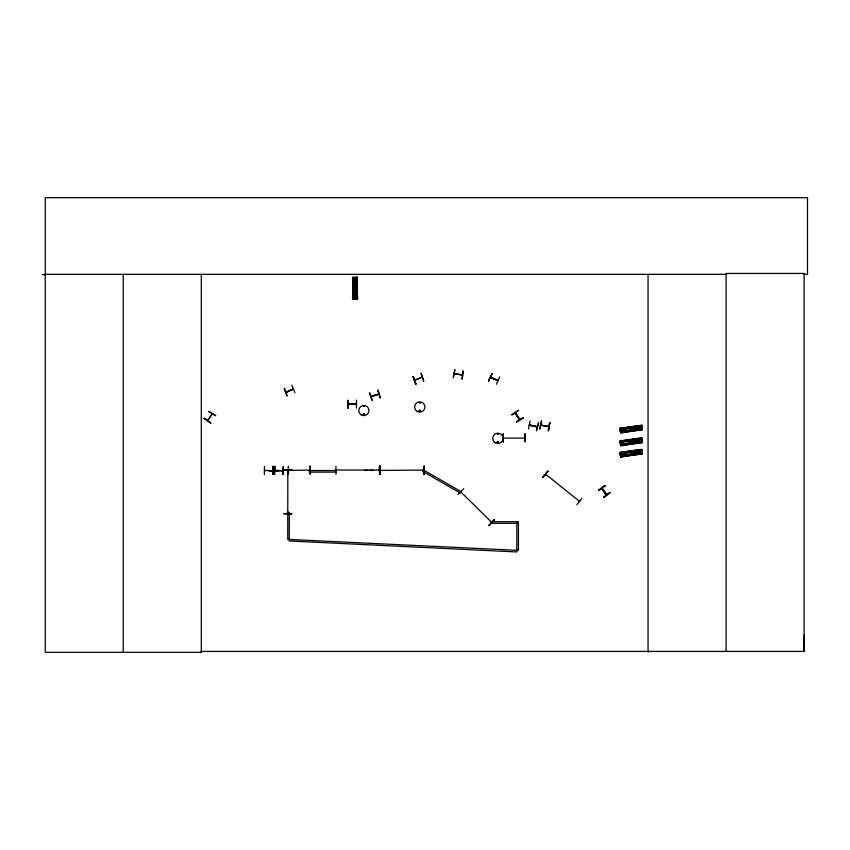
<?xml version="1.0" encoding="UTF-8"?>
<svg xmlns="http://www.w3.org/2000/svg" width="850" height="850" viewBox="0 0 850 850"><rect width="100%" height="100%" fill="white"/><g stroke="black" fill="none" stroke-linecap="round" stroke-linejoin="round"><path stroke-width="1.27" d="M803.526 274.327L807.5 274.327L807.5 197.689L45.241 197.689L45.241 652.311L201.407 652.311L201.301 651.419L804.111 651.419L804.227 634.982M620.532 430.259L621.446 430.61M620.628 454.877L620.713 454.389M491.513 522.506L491.247 521.73M285.844 392.02L286.864 391.988M414.598 380.141L422.131 377.081L414.885 380.375M287.916 513.326L287.831 512.678M364.267 406.406L363.428 406.3L364.321 406.3M364.629 414.513C363.279 411.687 362.854 416.468 364.512 414.683M419.231 410.635C420.166 412.781 420.516 408.935 419.273 410.773M420.463 410.964C419.305 407.926 418.529 413.419 420.548 410.773M497.452 433.989L498.323 434.106L497.473 434.106M497.091 442.117C499.131 439.493 498.302 444.954 497.176 441.926M497.324 442.117C498.78 440.449 498.132 443.764 497.409 442.244M454.803 369.761L453.294 377.751L454.92 369.771M462.166 375.169L454.378 373.618M461.89 379.004L463.069 370.961M462.23 379.058L463.367 371.004M545.392 474.449L545.912 474.969M578.733 501.224L579.519 501.373L545.732 474.3M287.513 470.167L287.842 470.9M287.502 512.763L287.47 513.326M528.487 428.974L530.039 421.005M529.423 425.17L537.232 426.891L529.306 425.181M530.092 425.308L529.38 424.83L537.296 426.519M537.158 426.785L536.446 426.636M536.499 430.652L538.539 422.779L536.446 430.642M541.333 420.931L539.707 428.889M540.005 428.953L541.663 421.005M548.919 426.519L540.929 425.181L548.845 426.891M548.176 430.663L549.833 422.705M606.114 494.243L606.836 494.711L601.896 488.283M524.992 438.111L503.349 438.111M460.764 491.863L491.714 522.304M491.417 522.452L490.875 521.879L491.651 522.123M292.772 389.438L293.324 388.854M207.528 420.389L212.202 414.046M288.862 470.443L310.123 470.082M420.144 402.985L419.443 402.454L420.049 403.049M378.781 394.304L371.142 396.642M488.559 380.885L492.161 373.586L488.527 380.864M488.835 381.002L492.108 373.564M491.151 377.772L490.641 377.156M497.25 380.449L498.068 380.396L490.779 377.209M496.4 384.253L499.726 376.837M515.259 412.919L519.616 419.581M264.456 470.316L272.414 470.634M282.795 470.571L274.784 470.305L275.74 470.709M348.298 404.005L349.201 403.994L348.468 404.366M336.09 470.061L379.483 470.092L378.749 470.007M379.461 470.411L378.686 470.401M423.141 470.411L423.874 470.369M204.223 418.285L210.758 423.141L204.212 418.296M208.728 411.527L215.719 415.692L208.739 411.506M363.481 413.918C363.216 416.224 365.457 413.132 363.449 414.067M542.64 477.264L547.995 471.144L542.608 477.243M542.874 477.456L547.952 471.112M576.916 504.73L581.995 498.376M282.837 470.634L274.784 470.666L282.721 470.656M356.426 404.239L348.468 403.962M356.426 403.952L348.351 404.26L356.341 404.239M380.407 470.411L423.874 470.082M423.141 470.039L423.704 470.039M457.969 494.498L463.717 488.761M461.306 492.331L461.019 491.608M489.079 525.619L494.466 519.52L489.058 525.587M488.803 525.342L494.551 519.594M364.395 414.832L363.683 415.023M598.697 490.546L605.062 485.488L598.655 490.503M598.453 490.216L605.083 485.52M598.623 490.461L605.253 485.764M602.459 489.09L602.172 488.187L606.518 494.966L601.683 488.601L606.443 495.019M603.447 497.271L610.077 492.575M293.314 389.257L286.121 392.254M519.106 418.997L519.594 418.837M511.753 414.726L518.521 410.242M511.944 415.013L518.691 410.486M516.556 421.897L523.526 417.711L516.524 421.855M516.587 421.951L523.334 417.424M207.772 420.623L212.192 413.961M497.877 380.619L490.578 377.474L497.919 380.736M371.163 396.206L378.909 394.326M378.069 394.113L378.803 393.975M579.275 501.585L578.701 501.128M284.314 388.408L287.066 396.068L284.261 388.429M285.993 392.307L293.473 389.194M294.961 392.721L291.901 385.199M363.63 413.897L364.299 414.067M423.714 380.981L421.037 373.299L423.725 380.97M377.655 390.224L380.131 397.959M372.247 400.361L369.495 392.711L372.194 400.371M286.057 392.307L293.154 388.886M354.886 299.051L355.417 299.019L354.918 298.18M378.686 393.975L371.036 396.291L371.971 396.344M641.739 425.266L619.947 428.241L620.139 429.654L631.678 428.028M619.979 428.506L641.771 425.436M641.771 425.478L619.99 428.549L620.617 432.884L642.398 429.792L641.729 425.17M620.022 428.772L641.814 425.797M620.054 429.016L641.846 425.967M620.064 429.112L631.603 427.497M634.164 427.136L641.856 426.052M620.096 429.335L641.888 426.307M620.128 429.547L631.656 427.922M634.227 427.561L640.634 426.658L634.238 427.667M620.202 429.941L620.372 431.173M621.701 431.29L642.207 428.421M621.711 431.386L642.218 428.496M620.457 431.779L642.249 428.751M623.05 431.641L642.281 428.931L623.071 431.736M620.532 432.257L642.313 429.197M620.564 432.522L642.356 429.452L620.574 432.565M619.958 441.086L641.739 438.016M619.99 441.299L641.771 438.228M620.022 441.522L641.803 438.451M620.032 441.596L641.814 438.547M620.054 441.788L641.856 438.802M620.096 442.043L641.878 439.014M620.107 442.117L641.888 439.046M620.139 442.404L631.678 440.757M634.238 440.417L640.634 439.408M620.202 442.691L620.372 443.923M621.701 444.061L642.207 441.15M623.071 444.465L642.292 441.777M622.742 444.688L620.532 445.007L642.324 442.032L623.093 444.635M620.574 445.315L642.356 442.202M620.617 445.634L642.398 442.542L641.729 437.92L619.947 440.991L620.617 445.634L642.388 442.467M619.979 452.657L641.771 449.586L619.99 452.731M620.022 452.912L641.814 449.947M620.054 453.188L640.56 450.277M620.064 453.263L640.571 450.373M620.096 453.475L641.888 450.447M620.128 453.698L631.656 452.072L620.139 453.794M634.227 451.711L640.634 450.808M634.238 451.807L640.645 450.882M620.202 454.091L620.372 455.313M621.584 454.368L620.532 454.41M621.701 455.451L640.921 452.721L621.711 455.536M620.457 455.929L642.239 452.816M640.996 453.263L620.489 456.142L641.006 453.358M620.543 456.493L642.324 453.422M620.564 456.673L642.356 453.603M620.574 456.716L642.356 453.634M620.606 456.928L642.398 453.953L641.729 449.31L619.947 452.381L620.617 457.024M503.062 433.882L503.285 442.011M525.034 433.882L525.056 442.011L525.087 433.882M503.306 442.011L503.232 433.882M310.165 466.183L310.186 474.311L310.218 466.183M288.447 474.311L288.416 466.183L288.384 474.311M352.899 279.608L356.957 279.554M352.909 281.095L356.979 281.053M352.941 283.326L357 283.284M352.952 285.313L357.011 285.26M352.984 287.544L357.043 287.502M353.09 297.118L357.149 297.075M352.421 297.766L357.829 297.712M352.421 297.936L357.839 297.882M348.383 404.005L356.256 403.909M347.873 408.212L348.224 400.084L347.916 408.212M356.447 408.159L356.511 400.031M264.435 466.395L264.371 474.523M273.009 466.342L272.669 474.47L272.967 466.342M380.248 466.161L380.407 474.289L379.504 474.289L379.451 466.172L380.354 466.161M291.752 469.561L283.634 470.029L291.752 469.519M272.584 470.634L264.456 470.603M282.912 474.491L283.273 466.363L282.965 474.491M336.005 474.289L335.941 466.172M291.752 513.581L283.634 513.634L291.763 513.921M291.763 513.878L283.634 513.517M42.5 274.646L45.241 274.635M45.241 274.327L726.091 274.327M364.416 470.539L367.752 470.092M369.644 470.539L373.022 470.092M269.716 471.24L277.706 471.24M287.746 512.316L289.329 512.316L289.244 540.972L516.789 551.947L516.864 523.292M518.436 523.292L491.364 523.292L491.364 521.719L518.436 521.719L518.436 550.375L287.746 539.389L287.831 470.082L287.842 470.815M282.062 470.656L282.88 470.294M454.431 373.671L462.389 374.829M548.824 426.477L540.993 425.159M204.191 418.328L210.917 422.886M545.498 474.587L546.04 474.959M515.621 412.888L519.966 419.443M602.172 488.187L606.751 494.594M413.026 376.55L416.128 384.051M621.393 443.392L620.5 442.988M378.059 390.108L380.418 397.874M639.561 425.786L640.124 429.813M638.084 425.999L638.648 430.015M639.561 438.536L640.124 442.563M638.084 438.749L638.648 442.765M639.561 449.937L640.124 453.953M635.874 426.307L636.438 430.334M638.084 450.139L638.648 454.166M635.874 439.057L636.438 443.084M633.909 426.583L634.472 430.599M635.874 450.457L636.438 454.474M633.909 439.333L634.472 443.349M631.699 426.891L632.262 430.918M633.909 450.723L634.472 454.75M631.699 439.641L632.262 443.668M631.699 451.042L632.262 455.058M622.211 428.23L622.784 432.257M621.318 427.678L622.072 433.043M621.446 430.068L621.499 430.706M622.211 440.98L622.784 445.007M620.213 430.238L620.298 430.876M621.488 440.406L622.242 445.761M621.318 440.428L622.072 445.793M621.446 442.818L621.499 443.456M622.211 452.381L622.784 456.397M621.488 451.796L622.242 457.162M621.318 451.817L622.072 457.183M621.414 454.219L621.499 454.846M356.968 277.302L357.17 299.306L356.894 277.312M356.639 277.312L356.851 299.306M356.479 278.609L356.681 299.317M356.373 278.609L356.596 299.317M356.182 277.312L356.341 299.317M355.938 278.609L356.15 298.021M355.842 278.609L356.065 298.021M355.767 299.328L354.524 299.338M354.195 298.063L354.004 278.651L354.11 298.063M353.621 277.366L353.897 299.359M353.674 298.074L353.462 278.662L353.589 298.074M353.101 277.366L353.43 299.349M353.111 299.37L352.92 277.366L353.069 299.37M423.969 466.161L424.012 474.279M379.908 466.161L379.993 474.289M379.514 466.172L379.621 474.289M274.624 466.427L274.678 474.544M804.111 651.419L804.111 273.445L726.091 273.445L726.091 651.419M648.061 274.327L648.061 652.311M201.291 274.327L201.291 652.311M123.271 274.327L123.271 652.311M354.121 286.174C355.268 289.616 356.777 283.719 354.121 286.174M549.737 422.694L548.505 430.727L549.727 422.684M632.251 428.411C632.931 431.97 635.205 426.317 632.251 428.411M632.251 441.161C632.931 444.72 635.205 439.067 632.251 441.161M632.251 452.551C632.931 456.11 635.205 450.468 632.251 452.551M355.417 298.18L354.801 298.159L355.438 298.116M423.598 470.039L422.801 471.399L460.328 493.064L461.114 491.693L423.598 470.039M610.013 492.49L603.649 497.547L610.013 492.49M515.185 413.132L519.637 419.772L515.185 413.132M413.132 376.507L415.767 384.2L413.132 376.507M642.249 441.458L620.457 444.497L642.249 441.501M357.255 277.302L352.559 277.376L352.814 299.37L357.489 299.306L357.234 277.302M274.731 466.427L274.337 474.544L274.731 466.427M424.299 466.161L423.906 474.289L424.299 466.161M336.388 470.507L309.304 470.507L309.304 472.09L336.388 472.09L336.388 470.507M417.191 411.432A5.143 5.143 0 0 0 424.894 406.98A5.143 5.143 0 0 0 417.191 402.528A5.143 5.143 0 0 0 417.191 411.432M495.306 442.765A5.143 5.143 0 0 0 503.019 438.313A5.143 5.143 0 0 0 495.306 433.872A5.143 5.143 0 0 0 495.306 442.765M361.346 414.906A5.068 5.068 0 0 0 368.942 410.518A5.068 5.068 0 0 0 361.346 406.13A5.068 5.068 0 0 0 361.346 414.906"/></g></svg>
